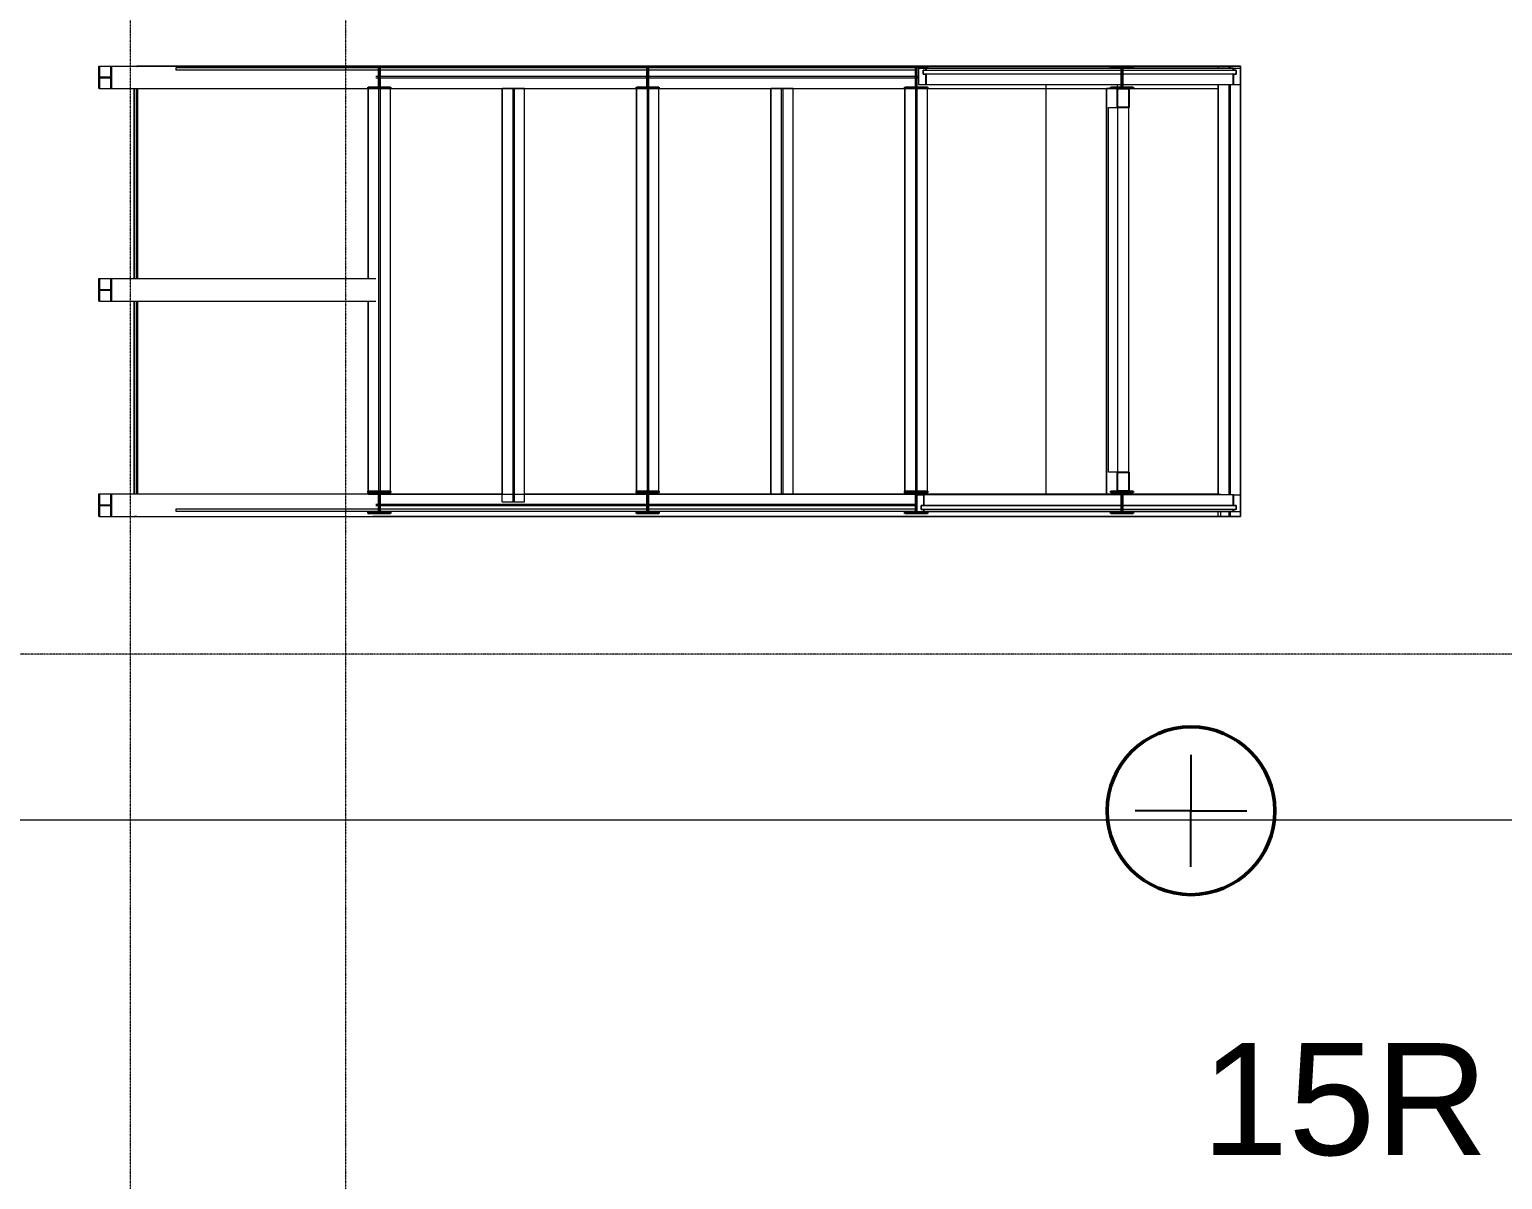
# Model space of a CAD drawing. Header units: millimetres. Extents: x 984 to 425800, y -34355 to 59419.
# Drawn here: x 121389 to 134557, y -20493 to -10211 of the extents above; entities that cross this region are included whole.
import ezdxf

# ---------------------------------------------------------------- set-up
doc = ezdxf.new("R2010")
doc.units = ezdxf.units.MM
doc.linetypes.add('DPA_Grid _ Level 100', pattern=[10, 5.5, -1.6, 1.3, -1.6])
doc.linetypes.add('DPA_Hidden 100', pattern=[7.2, 4.7, -2.5])
for name, color, linetype, lineweight in [('A-ANNO-NOTE', 3, 'Continuous', 25), ('A-DETL', 1, 'Continuous', 70), ('A-DOOR', 3, 'Continuous', 25), ('A-DOOR-E', 2, 'Continuous', 25), ('A-DOOR-HDLN', 2, 'Continuous', 9), ('A-GLAZ-CURT', 2, 'Continuous', 9), ('A-GLAZ-CWMG', 2, 'Continuous', 9), ('A-ROOF', 2, 'Continuous', 9), ('A-ROOF-FNSH', 2, 'Continuous', 9), ('A-WALL', 5, 'Continuous', 9), ('G-ANNO-TEXT', 3, 'Continuous', 9), ('S-BEAM', 2, 'Continuous', 9), ('S-COLS', 6, 'Continuous', 25), ('S-COLS-E', 2, 'Continuous', 9), ('S-GRID', 251, 'Continuous', 9), ('WALL-E', 2, 'Continuous', 9)]:
    doc.layers.add(name, color=color, linetype=linetype, lineweight=lineweight)
doc.styles.add('Arial_4', font='arial.ttf', dxfattribs={"height": 1000})

# ---------------------------------------------------------------- blocks, each defined once
blk = doc.blocks.new('H-Wide Flange-Column - H200x200x49_9-17791863-4110-01 GROUND LEVEL - REFLECTED CEILING PLAN')
at = {"layer": 'S-COLS-E'}
h = blk.add_hatch(dxfattribs=at)
h.set_pattern_fill('FP_23', color=256, style=0, pattern_type=2)
h.set_pattern_definition([(45, (892582.3, 10639.4), (-1257.236, 1257.236), []), (45, (892582.3, 12544.4), (-1257.236, 1257.236), [])])
h.paths.add_polyline_path([(-100, 100), (-100, 88), (-4, 88)])
h.paths.add_polyline_path([(4, 88), (100, 88), (100, 100), (-100, 100)])
h.paths.add_polyline_path([(-4, -88), (-100, -88), (-100, -100)])
h.paths.add_polyline_path([(4, -88), (4, 88), (-4, 88), (-4, -88)])
h.paths.add_polyline_path([(100, -100), (100, -88), (4, -88), (-100, -100)])
at = {"layer": 'S-COLS'}
for p, q in [((-100, 100), (100, 100)), ((-100, 88), (-100, 100)), ((-4, 88), (-100, 88)), ((-4, -88), (-4, 88)), ((100, 88), (4, 88)), ((4, 88), (4, -88)), ((100, 100), (100, 88)), ((-100, -100), (-100, -88)), ((-100, -88), (-4, -88)), ((100, -100), (-100, -100)), ((4, -88), (100, -88)), ((100, -88), (100, -100))]:
    blk.add_line(p, q, dxfattribs=at)
blk = doc.blocks.new('H-Wide Flange-Column - H200x200x49_9-17791864-4110-01 GROUND LEVEL - REFLECTED CEILING PLAN')
at = {"layer": 'S-COLS-E'}
h = blk.add_hatch(dxfattribs=at)
h.set_pattern_fill('FP_24', color=256, style=0, pattern_type=2)
h.set_pattern_definition([(45, (890182.3, 10639.4), (-1257.236, 1257.236), []), (45, (890182.3, 12544.4), (-1257.236, 1257.236), [])])
h.paths.add_polyline_path([(-100, 100), (-100, 88), (-4, 88)])
h.paths.add_polyline_path([(4, 88), (100, 88), (100, 100), (-100, 100)])
h.paths.add_polyline_path([(-4, -88), (-100, -88), (-100, -100)])
h.paths.add_polyline_path([(4, -88), (4, 88), (-4, 88), (-4, -88)])
h.paths.add_polyline_path([(100, -100), (100, -88), (4, -88), (-100, -100)])
at = {"layer": 'S-COLS'}
for p, q in [((-100, 100), (100, 100)), ((-100, 88), (-100, 100)), ((-4, 88), (-100, 88)), ((-4, -88), (-4, 88)), ((100, 88), (4, 88)), ((4, 88), (4, -88)), ((100, 100), (100, 88)), ((-100, -100), (-100, -88)), ((-100, -88), (-4, -88)), ((100, -100), (-100, -100)), ((4, -88), (100, -88)), ((100, -88), (100, -100))]:
    blk.add_line(p, q, dxfattribs=at)
blk = doc.blocks.new('H-Wide Flange-Column - H200x200x49_9-V228-4110-01 GROUND LEVEL - REFLECTED CEILING PLAN')
at = {"layer": 'S-COLS'}
for p, q in [((-100, 100), (100, 100)), ((-100, 88), (-100, 100)), ((-4, 88), (-100, 88)), ((-4, -88), (-4, 88)), ((100, 88), (4, 88)), ((4, 88), (4, -88)), ((100, 100), (100, 88)), ((-100, -100), (-100, -88)), ((-100, -88), (-4, -88)), ((100, -100), (-100, -100)), ((4, -88), (100, -88)), ((100, -88), (100, -100))]:
    blk.add_line(p, q, dxfattribs=at)
blk = doc.blocks.new('H-Wide Flange-Column - H200x200x49_9-V229-4110-01 GROUND LEVEL - REFLECTED CEILING PLAN')
at = {"layer": 'S-COLS'}
for p, q in [((-100, 100), (100, 100)), ((-100, 88), (-100, 100)), ((-4, 88), (-100, 88)), ((-4, -88), (-4, 88)), ((100, 88), (4, 88)), ((4, 88), (4, -88)), ((100, 100), (100, 88)), ((-100, -100), (-100, -88)), ((-100, -88), (-4, -88)), ((100, -100), (-100, -100)), ((4, -88), (100, -88)), ((100, -88), (100, -100))]:
    blk.add_line(p, q, dxfattribs=at)
blk = doc.blocks.new('H-Wide Flange-Column - H200x200x49_9-V230-4110-01 GROUND LEVEL - REFLECTED CEILING PLAN')
at = {"layer": 'S-COLS'}
for p, q in [((-100, 100), (100, 100)), ((-100, 88), (-100, 100)), ((-4, 88), (-100, 88)), ((-4, -88), (-4, 88)), ((100, 88), (4, 88)), ((4, 88), (4, -88)), ((100, 100), (100, 88)), ((-100, -100), (-100, -88)), ((-100, -88), (-4, -88)), ((100, -100), (-100, -100)), ((4, -88), (100, -88)), ((100, -88), (100, -100))]:
    blk.add_line(p, q, dxfattribs=at)
blk = doc.blocks.new('H-Wide Flange-Column - H200x200x49_9-V231-4110-01 GROUND LEVEL - REFLECTED CEILING PLAN')
at = {"layer": 'S-COLS'}
for p, q in [((-100, 100), (100, 100)), ((-100, 88), (-100, 100)), ((-4, 88), (-100, 88)), ((-4, -88), (-4, 88)), ((100, 88), (4, 88)), ((4, 88), (4, -88)), ((100, 100), (100, 88)), ((-100, -100), (-100, -88)), ((-100, -88), (-4, -88)), ((100, -100), (-100, -100)), ((4, -88), (100, -88)), ((100, -88), (100, -100))]:
    blk.add_line(p, q, dxfattribs=at)
blk = doc.blocks.new('Curtain Panel - GlazedPanel_Single_Clear-17889040-4110-01 GROUND LEVEL - REFLECTED CEILING PLAN')
at = {"layer": 'A-GLAZ-CURT'}
for p, q in [((-1398, 18), (-383, 18)), ((-1398, -18), (-1398, 18)), ((-375, 18), (1398, 18)), ((1398, 18), (1398, -18)), ((-383, -18), (-1398, -18)), ((1398, -18), (-376, -18))]:
    blk.add_line(p, q, dxfattribs=at)
blk = doc.blocks.new('Rectangular Mullion - DPA-AR_Rectangular_Mullion_Bottom_Right _Flip-17889038-4110-01 GROUND LEVEL - REFLECTED CEILING PLAN')
at = {"layer": 'A-GLAZ-CWMG'}
for p, q in [((-887695, -10557), (-887695, -10577)), ((-887695, -10577), (-887695, -10557)), ((-887695, -10557), (-885946, -10557)), ((-885946, -10557), (-887695, -10557)), ((-885945, -10577), (-887695, -10577)), ((-885945, -10577), (-887695, -10577)), ((-887695, -10612), (-887695, -10707)), ((-887695, -10707), (-887695, -10612)), ((-885946, -10612), (-887695, -10612)), ((-885946, -10612), (-887695, -10612)), ((-885938, -10557), (-884947, -10557)), ((-884947, -10557), (-885938, -10557)), ((-884947, -10577), (-885938, -10577)), ((-884947, -10577), (-885938, -10577)), ((-884947, -10612), (-885938, -10612)), ((-884947, -10612), (-885938, -10612)), ((-884947, -10557), (-884947, -10577)), ((-884947, -10577), (-884947, -10557)), ((-884947, -10612), (-884947, -10707)), ((-884947, -10707), (-884947, -10612)), ((-885946, -10707), (-887695, -10707)), ((-885946, -10707), (-887695, -10707)), ((-884947, -10707), (-885939, -10707)), ((-884947, -10707), (-885939, -10707))]:
    blk.add_line(p, q, dxfattribs=at)
blk = doc.blocks.new('Rectangular Mullion - DPA-AR_Rectangular_Mullion_Bottom_Right _Flip-17790767-4110-01 GROUND LEVEL - REFLECTED CEILING PLAN')
at = {"layer": 'A-GLAZ-CWMG'}
for p, q in [((0, 37.5), (-65, 37.5)), ((-65, 37.5), (-65, 17.5)), ((-65, 17.5), (-41, 17.5)), ((-41, 17.5), (-41, -17.5)), ((0, -112.5), (0, 37.5)), ((-41, -17.5), (-65, -17.5)), ((-65, -17.5), (-65, -112.5)), ((-65, -112.5), (0, -112.5))]:
    blk.add_line(p, q, dxfattribs=at)
blk = doc.blocks.new('Rectangular Mullion - DPA-AR_Rectangular_Mullion_Bottom_Left _Flip-17790768-4110-01 GROUND LEVEL - REFLECTED CEILING PLAN')
at = {"layer": 'A-GLAZ-CWMG'}
for p, q in [((-65, 37.5), (0, 37.5)), ((-65, 17.5), (-65, 37.5)), ((-41, 17.5), (-65, 17.5)), ((-41, -17.5), (-41, 17.5)), ((0, 37.5), (0, -112.5)), ((-65, -112.5), (-65, -17.5)), ((-65, -17.5), (-41, -17.5)), ((0, -112.5), (-65, -112.5))]:
    blk.add_line(p, q, dxfattribs=at)
blk = doc.blocks.new('H-Wide Flange Beams - H200x200x49_9-17769350-4110-01 GROUND LEVEL - REFLECTED CEILING PLAN')
at = {"layer": 'S-BEAM'}
for p, q in [((-1396, 100), (-1396, -100)), ((-1396, -100), (-1396, 100)), ((-1396, 100), (-1396, 4)), ((-1396, 4), (-1396, 100)), ((-1396, 100), (-1354, 100)), ((-1204, 100), (2462, 100)), ((2462, 100), (-1196, 100)), ((-1196, 100), (2462, 100)), ((-1196, 100), (2462, 100)), ((2630, 100), (2612, 100)), ((2612, 100), (2630, 100)), ((2612, 100), (2630, 100)), ((2612, 100), (2630, 100)), ((2630, 100), (2630, 4)), ((2630, 4), (2630, 100)), ((2630, 100), (2630, -100)), ((2630, -100), (2630, 100)), ((-1396, -100), (-1396, -4)), ((-1396, -4), (-1396, -100)), ((-1396, -100), (2630, -100)), ((-1396, -100), (2630, -100)), ((-1396, -100), (2630, -100)), ((-1396, -100), (2630, -100)), ((2630, -100), (2630, -4)), ((2630, -4), (2630, -100))]:
    blk.add_line(p, q, dxfattribs=at)
at = {"layer": 'S-BEAM', "linetype": 'DPA_Hidden 100'}
for p, q in [((-1354, 6), (-1396, 6)), ((2462, 6), (-1204, 6)), ((2630, 6), (2612, 6)), ((-1354, -7), (-1396, -7)), ((2462, -7), (-1204, -7)), ((2630, -7), (2612, -7))]:
    blk.add_line(p, q, dxfattribs=at)
blk = doc.blocks.new('H-Wide Flange Beams - H200x200x49_9-17888861-4110-01 GROUND LEVEL - REFLECTED CEILING PLAN')
at = {"layer": 'S-BEAM'}
for p, q in [((3277, 100), (-4294, 100)), ((-4294, 100), (3277, 100)), ((-4294, 100), (3277, 100)), ((-4294, 100), (3277, 100)), ((3277, 100), (3277, 83)), ((3277, 83), (3277, 100)), ((3277, 100), (3277, 83)), ((3277, 83), (3277, 100)), ((-4294, -100), (3277, -100)), ((-4294, -100), (3277, -100)), ((-4294, -100), (3277, -100)), ((-4294, -100), (3277, -100)), ((3277, -67), (3277, -100)), ((3277, -100), (3277, -67)), ((3277, -67), (3277, -100)), ((3277, -100), (3277, -67))]:
    blk.add_line(p, q, dxfattribs=at)
at = {"layer": 'S-BEAM', "linetype": 'DPA_Hidden 100'}
for p, q in [((-4226, 6), (-4253, 6)), ((-1826, 6), (-4218, 6)), ((574, 6), (-1818, 6)), ((600, 6), (582, 6)), ((-4226, -7), (-4253, -7)), ((-1826, -7), (-4218, -7)), ((574, -7), (-1818, -7)), ((600, -7), (582, -7))]:
    blk.add_line(p, q, dxfattribs=at)
blk = doc.blocks.new('H-Wide Flange Beams - H200x200x49_9-17888608-4110-01 GROUND LEVEL - REFLECTED CEILING PLAN')
at = {"layer": 'S-BEAM'}
for p, q in [((-4226, 100), (-4288, 100)), ((-4288, 100), (-4226, 100)), ((-4288, 100), (-4226, 100)), ((-4288, 100), (-4226, 100)), ((-3122, 100), (-4218, 100)), ((-4218, 100), (-3122, 100)), ((-4218, 100), (-3122, 100)), ((-4218, 100), (-1826, 100)), ((-1826, 100), (-2922, 100)), ((-2922, 100), (-1826, 100)), ((-2922, 100), (-1826, 100)), ((574, 100), (-1818, 100)), ((-1818, 100), (574, 100)), ((-1818, 100), (574, 100)), ((-1818, 100), (574, 100)), ((2414, 100), (582, 100)), ((582, 100), (2414, 100)), ((582, 100), (2414, 100)), ((582, 100), (2414, 100)), ((3278, 100), (2422, 100)), ((2422, 100), (3278, 100)), ((2422, 100), (3278, 100)), ((2422, 100), (3300, 100)), ((3300, 92), (3300, 100)), ((-4288, -100), (3300, -100)), ((-4288, -100), (3300, -100)), ((-4288, -100), (3300, -100)), ((-4288, -100), (3300, -100)), ((3300, -100), (3300, -58))]:
    blk.add_line(p, q, dxfattribs=at)
at = {"layer": 'S-BEAM', "linetype": 'DPA_Hidden 100'}
for p, q in [((-4226, 6), (-4253, 6)), ((-1826, 6), (-4218, 6)), ((574, 6), (-1818, 6)), ((-4226, -7), (-4253, -7)), ((-1826, -7), (-4218, -7)), ((574, -7), (-1818, -7))]:
    blk.add_line(p, q, dxfattribs=at)
blk = doc.blocks.new('System Panel - Glazed-17791762-4110-01 GROUND LEVEL - REFLECTED CEILING PLAN')
at = {"layer": 'A-GLAZ-CURT'}
for p, q in [((-3548, -12), (-3548, 12)), ((-3548, 12), (-1156, 12)), ((-1149, 12), (1244, 12)), ((1251, 12), (3063, 12)), ((3063, 12), (3063, -12)), ((-1156, -12), (-3548, -12)), ((1244, -12), (-1148, -12)), ((3063, -12), (1252, -12))]:
    blk.add_line(p, q, dxfattribs=at)
blk = doc.blocks.new('H-Wide Flange Beams - H200x200x49_9-17770502-4110-01 GROUND LEVEL - REFLECTED CEILING PLAN')
at = {"layer": 'S-BEAM'}
for p, q in [((-1196, 100), (-1196, 3)), ((-1196, 3), (-1196, 100)), ((-1196, 100), (-1196, 4)), ((-1196, 4), (-1196, 100)), ((2429, 100), (-1196, 100)), ((-1196, 100), (2429, 100)), ((-1196, 100), (2429, 100)), ((-1196, 100), (2429, 100)), ((2429, 100), (2429, 4)), ((2429, 4), (2429, 100)), ((2429, 100), (2429, -100)), ((2429, -100), (2429, 100)), ((-1196, -4), (-1196, -100)), ((-1196, -100), (-1196, -4)), ((-1196, -4), (-1196, -100)), ((-1196, -100), (-1196, -4)), ((-1196, -100), (2429, -100)), ((-1196, -100), (2429, -100)), ((-1196, -100), (2429, -100)), ((-1196, -100), (2429, -100)), ((2429, -100), (2429, -4)), ((2429, -4), (2429, -100))]:
    blk.add_line(p, q, dxfattribs=at)
at = {"layer": 'S-BEAM', "linetype": 'DPA_Hidden 100'}
for p, q in [((-1182, 6), (-1196, 6)), ((2429, 6), (-1171, 6)), ((-1183, -7), (-1196, -7)), ((2429, -7), (-1171, -7))]:
    blk.add_line(p, q, dxfattribs=at)
blk = doc.blocks.new('H-Wide Flange Beams - H200x200x49_9-V232-4110-01 GROUND LEVEL - REFLECTED CEILING PLAN')
at = {"layer": 'S-BEAM'}
for p, q in [((-1196, 100), (-1196, 3)), ((-1196, 100), (-1196, 4)), ((-1196, 4), (-1196, 100)), ((529, 100), (-1196, 100)), ((-1196, 100), (529, 100)), ((-1196, 100), (529, 100)), ((-1196, 3), (-1196, 93)), ((2429, 100), (729, 100)), ((729, 100), (2429, 100)), ((729, 100), (2429, 100)), ((2429, 100), (2429, 4)), ((2429, 4), (2429, 100)), ((2429, -100), (2429, 100)), ((2429, 93), (2429, -100)), ((-1196, -4), (-1196, -100)), ((-1196, -100), (-1196, -4)), ((-1196, -4), (-1196, -100)), ((-1196, -100), (-1196, -4)), ((-1196, -100), (2429, -100)), ((-1196, -100), (2429, -100)), ((-1196, -100), (2429, -100)), ((-1196, -100), (2429, -100)), ((2429, -100), (2429, -4)), ((2429, -4), (2429, -100))]:
    blk.add_line(p, q, dxfattribs=at)
at = {"layer": 'S-BEAM', "linetype": 'DPA_Hidden 100'}
for p, q in [((-1182, 6), (-1196, 6)), ((2429, 6), (-1171, 6)), ((-1183, -7), (-1196, -7)), ((2429, -7), (-1171, -7))]:
    blk.add_line(p, q, dxfattribs=at)
blk = doc.blocks.new('H-Wide Flange Beams - H200x200x49_9-V233-4110-01 GROUND LEVEL - REFLECTED CEILING PLAN')
at = {"layer": 'S-BEAM'}
for p, q in [((-1196, 100), (-1196, -100)), ((-1196, -100), (-1196, 100)), ((-1196, 100), (-1196, 4)), ((-1196, 4), (-1196, 100)), ((2429, 100), (-1196, 100)), ((-1196, 100), (2429, 100)), ((-1196, 100), (2429, 100)), ((-1196, 100), (2429, 100)), ((2429, 100), (2429, 4)), ((2429, 4), (2429, 100)), ((2429, 100), (2429, -100)), ((2429, -100), (2429, 100)), ((-1196, -100), (-1196, -4)), ((-1196, -4), (-1196, -100)), ((-1196, -100), (2429, -100)), ((-1196, -100), (2429, -100)), ((-1196, -100), (2429, -100)), ((-1196, -100), (2429, -100)), ((2429, -100), (2429, -4)), ((2429, -4), (2429, -100))]:
    blk.add_line(p, q, dxfattribs=at)
at = {"layer": 'S-BEAM', "linetype": 'DPA_Hidden 100'}
for p, q in [((2429, 6), (-1196, 6)), ((2429, -7), (-1196, -7))]:
    blk.add_line(p, q, dxfattribs=at)
blk = doc.blocks.new('H-Wide Flange Beams - H200x200x49_9-17770549-4110-01 GROUND LEVEL - REFLECTED CEILING PLAN')
at = {"layer": 'S-BEAM'}
for p, q in [((-1196, 100), (-1196, -100)), ((-1196, 100), (2500, 100)), ((2500, 100), (-1125, 100)), ((-1125, 100), (2500, 100)), ((-1125, 100), (2500, 100)), ((2500, 100), (2500, 4)), ((2500, 4), (2500, 100)), ((2500, 100), (2500, -100)), ((2500, -100), (2500, 100)), ((-1196, -100), (2500, -100)), ((-1125, -100), (2500, -100)), ((-1125, -100), (2500, -100)), ((-1125, -100), (2500, -100)), ((2500, -100), (2500, -4)), ((2500, -4), (2500, -100))]:
    blk.add_line(p, q, dxfattribs=at)
at = {"layer": 'S-BEAM', "linetype": 'DPA_Hidden 100'}
for p, q in [((2500, 6), (-1196, 6)), ((2500, -7), (-1196, -7))]:
    blk.add_line(p, q, dxfattribs=at)
blk = doc.blocks.new('H-Wide Flange Beams - H200x200x49_9-17768462-4110-01 GROUND LEVEL - REFLECTED CEILING PLAN')
at = {"layer": 'S-BEAM'}
for p, q in [((-895090, -10739), (-895090, -10539)), ((-895090, -10539), (-895083, -10539)), ((-895083, -10539), (-895083, -10635)), ((-895083, -10539), (-892650, -10539)), ((-895083, -10635), (-894982, -10635)), ((-895083, -10635), (-894982, -10635)), ((-894982, -10643), (-895083, -10643)), ((-895083, -10643), (-895083, -10739)), ((-895083, -10643), (-894981, -10643)), ((-894982, -10539), (-894975, -10539)), ((-894982, -10635), (-894982, -10539)), ((-894982, -10739), (-894982, -10643)), ((-894975, -10539), (-894975, -10739)), ((-894975, -10539), (-892542, -10539)), ((-895083, -10739), (-895090, -10739)), ((-895083, -10739), (-892650, -10739)), ((-894975, -10739), (-894982, -10739)), ((-894975, -10739), (-892542, -10739))]:
    blk.add_line(p, q, dxfattribs=at)
blk = doc.blocks.new('H-Wide Flange Beams - H200x200x49_9-V234-4110-01 GROUND LEVEL - REFLECTED CEILING PLAN')
at = {"layer": 'S-BEAM'}
for p, q in [((-895090, -12639), (-895090, -12439)), ((-895090, -12439), (-895083, -12439)), ((-895083, -12439), (-895083, -12535)), ((-895083, -12439), (-892682, -12439)), ((-894982, -12439), (-894975, -12439)), ((-894982, -12535), (-894982, -12439)), ((-894975, -12439), (-894975, -12639)), ((-894975, -12439), (-892613, -12439)), ((-895083, -12639), (-895090, -12639)), ((-895083, -12535), (-894982, -12535)), ((-895083, -12535), (-894982, -12535)), ((-894982, -12543), (-895083, -12543)), ((-895083, -12543), (-895083, -12639)), ((-895083, -12543), (-894981, -12543)), ((-895083, -12639), (-892682, -12639)), ((-894982, -12639), (-894982, -12543)), ((-894975, -12639), (-894982, -12639)), ((-894975, -12639), (-892613, -12639))]:
    blk.add_line(p, q, dxfattribs=at)
blk = doc.blocks.new('H-Wide Flange Beams - H200x200x49_9-V235-4110-01 GROUND LEVEL - REFLECTED CEILING PLAN')
at = {"layer": 'S-BEAM'}
for p, q in [((-895090, -14564), (-895090, -14364)), ((-895090, -14364), (-895083, -14364)), ((-895083, -14364), (-895083, -14460)), ((-895083, -14364), (-892650, -14364)), ((-895083, -14460), (-894982, -14460)), ((-895083, -14460), (-894982, -14460)), ((-894982, -14468), (-895083, -14468)), ((-895083, -14468), (-895083, -14564)), ((-895083, -14468), (-894981, -14468)), ((-894982, -14364), (-894975, -14364)), ((-894982, -14460), (-894982, -14364)), ((-894982, -14564), (-894982, -14468)), ((-894975, -14364), (-894975, -14564)), ((-894975, -14364), (-892586, -14364)), ((-892578, -14364), (-892542, -14364)), ((-895083, -14564), (-895090, -14564)), ((-895083, -14564), (-892650, -14564)), ((-894975, -14564), (-894982, -14564)), ((-894975, -14564), (-892542, -14564))]:
    blk.add_line(p, q, dxfattribs=at)
blk = doc.blocks.new('Curtain Panel - GlazedPanel_Single_Clear-17889002-4110-01 GROUND LEVEL - REFLECTED CEILING PLAN')
at = {"layer": 'A-GLAZ-CURT'}
for p, q in [((-1407, -18), (-1407, 18)), ((-1407, 18), (-391, 18)), ((-384, 18), (1407, 18)), ((1407, 18), (1407, -18)), ((-392, -18), (-1407, -18)), ((1407, -18), (-384, -18))]:
    blk.add_line(p, q, dxfattribs=at)
blk = doc.blocks.new('Rectangular Mullion - DPA-AR_Rectangular_Mullion_Bottom_Right _Flip-17889000-4110-01 GROUND LEVEL - REFLECTED CEILING PLAN')
at = {"layer": 'A-GLAZ-CWMG'}
for p, q in [((-887713, -14467), (-887713, -14372)), ((-887713, -14372), (-887713, -14467)), ((-885945, -14372), (-887713, -14372)), ((-885945, -14372), (-887713, -14372)), ((-885946, -14467), (-887713, -14467)), ((-885946, -14467), (-887713, -14467)), ((-884947, -14372), (-885938, -14372)), ((-884947, -14372), (-885938, -14372)), ((-884947, -14467), (-885938, -14467)), ((-884947, -14467), (-885938, -14467)), ((-884947, -14467), (-884947, -14372)), ((-884947, -14372), (-884947, -14467)), ((-887713, -14522), (-887713, -14502)), ((-887713, -14502), (-887713, -14522)), ((-885946, -14502), (-887713, -14502)), ((-885946, -14502), (-887713, -14502)), ((-887713, -14522), (-885946, -14522)), ((-885946, -14522), (-887713, -14522)), ((-884947, -14502), (-885939, -14502)), ((-884947, -14502), (-885939, -14502)), ((-885939, -14522), (-884947, -14522)), ((-884947, -14522), (-885939, -14522)), ((-884947, -14522), (-884947, -14502)), ((-884947, -14502), (-884947, -14522))]:
    blk.add_line(p, q, dxfattribs=at)
blk = doc.blocks.new('Rectangular Mullion - DPA-AR_Rectangular_Mullion_Bottom_Right _Flip-17791809-4110-01 GROUND LEVEL - REFLECTED CEILING PLAN')
at = {"layer": 'A-GLAZ-CWMG'}
for p, q in [((0, 112.5), (-65, 112.5)), ((-65, 112.5), (-65, 17.5)), ((-65, 17.5), (-41, 17.5)), ((-41, 17.5), (-41, -17.5)), ((0, -37.5), (0, 112.5)), ((-41, -17.5), (-65, -17.5)), ((-65, -17.5), (-65, -37.5)), ((-65, -37.5), (0, -37.5))]:
    blk.add_line(p, q, dxfattribs=at)
blk = doc.blocks.new('Rectangular Mullion - DPA-AR_Rectangular_Mullion_Bottom_Left _Flip-17791810-4110-01 GROUND LEVEL - REFLECTED CEILING PLAN')
at = {"layer": 'A-GLAZ-CWMG'}
for p, q in [((-65, 17.5), (-65, 112.5)), ((-65, 112.5), (0, 112.5)), ((-41, 17.5), (-65, 17.5)), ((-41, -17.5), (-41, 17.5)), ((0, 112.5), (0, -37.5)), ((-65, -37.5), (-65, -17.5)), ((-65, -17.5), (-41, -17.5)), ((0, -37.5), (-65, -37.5))]:
    blk.add_line(p, q, dxfattribs=at)
blk = doc.blocks.new('System Panel - Glazed-V236-4110-01 GROUND LEVEL - REFLECTED CEILING PLAN')
at = {"layer": 'A-GLAZ-CURT'}
for p, q in [((-3548, -12), (-3548, 12)), ((-3548, 12), (-1156, 12)), ((-1148, 12), (1244, 12)), ((1252, 12), (3063, 12)), ((3063, 12), (3063, -12)), ((-1156, -12), (-3548, -12)), ((1244, -12), (-1148, -12)), ((3063, -12), (1252, -12))]:
    blk.add_line(p, q, dxfattribs=at)
blk = doc.blocks.new('H-Wide Flange Beams - H200x200x49_9-V237-4110-01 GROUND LEVEL - REFLECTED CEILING PLAN')
at = {"layer": 'S-BEAM'}
for p, q in [((-1196, 100), (-1196, -37)), ((-1196, -37), (-1196, 100)), ((-1196, 100), (-1196, 4)), ((-1196, 4), (-1196, 100)), ((2429, 100), (-1196, 100)), ((-1196, 100), (2429, 100)), ((-1196, 100), (2429, 100)), ((-1196, 100), (2429, 100)), ((2429, 100), (2429, 4)), ((2429, 4), (2429, 100)), ((2429, 100), (2429, -100)), ((2429, -100), (2429, 100)), ((-1196, -37), (-1196, -4)), ((-1196, -4), (-1196, -37)), ((-1196, -44), (-1196, -100)), ((-1196, -100), (-1196, -44)), ((-1196, -44), (-1196, -100)), ((-1196, -100), (-1196, -44)), ((-1196, -100), (-1183, -100)), ((-1196, -100), (-1183, -100)), ((-1196, -100), (-1183, -100)), ((-1196, -100), (-1183, -100)), ((-1171, -100), (2429, -100)), ((-1171, -100), (2429, -100)), ((-1171, -100), (2429, -100)), ((-1171, -100), (2429, -100)), ((2429, -100), (2429, -4)), ((2429, -4), (2429, -100))]:
    blk.add_line(p, q, dxfattribs=at)
at = {"layer": 'S-BEAM', "linetype": 'DPA_Hidden 100'}
for p, q in [((-1183, 6), (-1196, 6)), ((-1001, 6), (-1171, 6)), ((2429, 6), (2259, 6)), ((-1183, -7), (-1196, -7))]:
    blk.add_line(p, q, dxfattribs=at)
blk = doc.blocks.new('M_Door-Overhead-Rolling - RS-18924033-4110-01 GROUND LEVEL - REFLECTED CEILING PLAN')
at = {"layer": 'A-DOOR', "lineweight": 9}
for p, q in [((-1630, 130), (1630, 130)), ((-1630, 50), (-1630, 130)), ((1630, 50), (-1630, 50)), ((1630, 130), (1630, 50))]:
    blk.add_line(p, q, dxfattribs=at)
at = {"layer": 'A-DOOR-HDLN'}
for p, q in [((-1833.2, 688.8), (1833.2, 688.8)), ((-1833.2, 50), (-1833.2, 688.8)), ((1833.2, 50), (1833.2, 688.8)), ((-1833.2, 50), (-1630, 50)), ((1630, 50), (1833.2, 50))]:
    blk.add_line(p, q, dxfattribs=at)
blk = doc.blocks.new('H-Wide Flange-Column - H200x200x49_9-V253-4110-01 GROUND LEVEL - REFLECTED CEILING PLAN')
at = {"layer": 'S-COLS'}
for p, q in [((-100, 100), (100, 100)), ((-100, 88), (-100, 100)), ((-4, 88), (-100, 88)), ((-4, -88), (-4, 88)), ((100, 88), (4, 88)), ((4, 88), (4, -88)), ((100, 100), (100, 88)), ((-100, -100), (-100, -88)), ((-100, -88), (-4, -88)), ((100, -100), (-100, -100)), ((4, -88), (100, -88)), ((100, -88), (100, -100))]:
    blk.add_line(p, q, dxfattribs=at)
blk = doc.blocks.new('H-Wide Flange-Column - H200x200x49_9-V254-4110-01 GROUND LEVEL - REFLECTED CEILING PLAN')
at = {"layer": 'S-COLS'}
for p, q in [((-100, 100), (100, 100)), ((-100, 88), (-100, 100)), ((-4, 88), (-100, 88)), ((-4, -88), (-4, 88)), ((100, 88), (4, 88)), ((4, 88), (4, -88)), ((100, 100), (100, 88)), ((-100, -100), (-100, -88)), ((-100, -88), (-4, -88)), ((100, -100), (-100, -100)), ((4, -88), (100, -88)), ((100, -88), (100, -100))]:
    blk.add_line(p, q, dxfattribs=at)
blk = doc.blocks.new('DPA_GM_ROW_Node - Small-3986038-4110-01 GROUND LEVEL - REFLECTED CEILING PLAN')
at = {"layer": 'A-ANNO-NOTE'}
for p, q in [((0, 1), (0, 0)), ((0, 0), (-1, 0)), ((0, 0), (1, 0)), ((0, -1), (0, 0))]:
    blk.add_line(p, q, dxfattribs=at)
at = {"layer": 'A-ANNO-NOTE', "lineweight": 50}
blk.add_circle((0, 0), 1.5, dxfattribs=at)

msp = doc.modelspace()

# ---------------------------------------------------------------- linework, layer by layer
at = {"layer": 'A-DETL', "linetype": 'DPA_Hidden 100', "lineweight": 9}
msp.add_line((101460.8, -17276.1), (149317.7, -17276.1), dxfattribs=at)
at = {"layer": 'A-ROOF', "color": 250}
for p, q in [((122327.3, -10538.4), (122349.9, -10538.4)), ((122349.9, -14564.4), (122327.3, -14564.4))]:
    msp.add_line(p, q, dxfattribs=at)
at = {"layer": 'A-ROOF', "color": 7, "lineweight": 25}
for p, q in [((122349.9, -10538.4), (122351.7, -10538.4)), ((122349.9, -10739.4), (122349.9, -12439.4)), ((122351.7, -10739.4), (122351.7, -12439.4)), ((122349.9, -12639.4), (122349.9, -14364.4)), ((122351.7, -12639.4), (122351.7, -14364.4))]:
    msp.add_line(p, q, dxfattribs=at)
at = {"layer": 'A-ROOF'}
for p, q in [((124451.4, -10538.4), (122351.7, -10538.4)), ((132215.8, -10538.4), (124458.6, -10538.4)), ((124458.6, -10538.4), (132215.8, -10538.4)), ((132215.8, -14564.4), (132215.8, -10538.4)), ((132215.8, -10538.4), (132215.8, -14564.4)), ((122327.3, -10739.4), (122327.3, -12439.4)), ((122327.3, -12639.4), (122327.3, -14364.4)), ((122351.7, -14564.4), (124451.4, -14564.4)), ((124458.6, -14564.4), (132215.8, -14564.4)), ((132215.8, -14564.4), (124458.6, -14564.4))]:
    msp.add_line(p, q, dxfattribs=at)
at = {"layer": 'A-ROOF-FNSH', "color": 250}
for p, q in [((122325.5, -10538.4), (122327.3, -10538.4)), ((122325.5, -12439.4), (122325.5, -10739.4)), ((122325.5, -14364.4), (122325.5, -12639.4))]:
    msp.add_line(p, q, dxfattribs=at)
at = {"layer": 'A-WALL', "color": 7, "lineweight": 25}
for p, q in [((131115.8, -10909.4), (131115.8, -10739.4)), ((131115.8, -10739.4), (131165.8, -10739.4)), ((131165.8, -10739.4), (131215.8, -10739.4)), ((131215.8, -10739.4), (131215.8, -10909.4)), ((131165.8, -10909.4), (131115.8, -10909.4)), ((131215.8, -10909.4), (131165.8, -10909.4)), ((131115.8, -14339.4), (131115.8, -14169.4)), ((131115.8, -14169.4), (131165.8, -14169.4)), ((131165.8, -14169.4), (131215.8, -14169.4)), ((131215.8, -14169.4), (131215.8, -14339.4)), ((131165.8, -14339.4), (131115.8, -14339.4)), ((131215.8, -14339.4), (131165.8, -14339.4))]:
    msp.add_line(p, q, dxfattribs=at)
at = {"layer": 'S-GRID', "linetype": 'DPA_Grid _ Level 100'}
for p, q in [((124215.8, -30742.3), (124215.8, 54919.2)), ((122292.8, -30742.3), (122292.8, 54038.7)), ((413949.6, -15796), (59238.8, -15796))]:
    msp.add_line(p, q, dxfattribs=at)
at = {"layer": 'WALL-E'}
for p, q in [((131115.8, -10909.4), (131115.8, -14169.4)), ((131215.8, -10909.4), (131115.8, -10909.4)), ((131215.8, -14169.4), (131215.8, -10909.4)), ((131215.8, -14169.4), (131115.8, -14169.4))]:
    msp.add_line(p, q, dxfattribs=at)

# ---------------------------------------------------------------- block references
at = {"layer": 'A-ANNO-NOTE', "xscale": 500, "yscale": 500, "zscale": 500}
msp.add_blockref('DPA_GM_ROW_Node - Small-3986038-4110-01 GROUND LEVEL - REFLECTED CEILING PLAN', (131772.4, -17196.2), dxfattribs=at)
at = {"layer": 'A-DOOR-E', "rotation": 90}
msp.add_blockref('M_Door-Overhead-Rolling - RS-18924033-4110-01 GROUND LEVEL - REFLECTED CEILING PLAN', (131165.8, -12539.4), dxfattribs=at)
at = {"layer": 'A-GLAZ-CURT', "rotation": 180}
for name, p in [('System Panel - Glazed-17791762-4110-01 GROUND LEVEL - REFLECTED CEILING PLAN', (125763.8, -10563.9)), ('Curtain Panel - GlazedPanel_Single_Clear-17889040-4110-01 GROUND LEVEL - REFLECTED CEILING PLAN', (130777.2, -10594.2)), ('Curtain Panel - GlazedPanel_Single_Clear-17889002-4110-01 GROUND LEVEL - REFLECTED CEILING PLAN', (130767.8, -14484.7)), ('System Panel - Glazed-V236-4110-01 GROUND LEVEL - REFLECTED CEILING PLAN', (125763.8, -14509.7))]:
    msp.add_blockref(name, p, dxfattribs=at)
at = {"layer": 'A-GLAZ-CWMG', "extrusion": (0, 0, -1)}
for name, p in [('Rectangular Mullion - DPA-AR_Rectangular_Mullion_Bottom_Right _Flip-17790767-4110-01 GROUND LEVEL - REFLECTED CEILING PLAN', (-129338.6, -10594.2)), ('Rectangular Mullion - DPA-AR_Rectangular_Mullion_Bottom_Right _Flip-17791809-4110-01 GROUND LEVEL - REFLECTED CEILING PLAN', (-129319.8, -14484.7))]:
    msp.add_blockref(name, p, dxfattribs=at)
at = {"layer": 'A-GLAZ-CWMG'}
for name, p in [('Rectangular Mullion - DPA-AR_Rectangular_Mullion_Bottom_Right _Flip-17889038-4110-01 GROUND LEVEL - REFLECTED CEILING PLAN', (1017098.2, 0)), ('Rectangular Mullion - DPA-AR_Rectangular_Mullion_Bottom_Left _Flip-17790768-4110-01 GROUND LEVEL - REFLECTED CEILING PLAN', (132215.8, -10594.2)), ('Rectangular Mullion - DPA-AR_Rectangular_Mullion_Bottom_Right _Flip-17889000-4110-01 GROUND LEVEL - REFLECTED CEILING PLAN', (1017098.2, 0)), ('Rectangular Mullion - DPA-AR_Rectangular_Mullion_Bottom_Left _Flip-17791810-4110-01 GROUND LEVEL - REFLECTED CEILING PLAN', (132215.8, -14484.7))]:
    msp.add_blockref(name, p, dxfattribs=at)
at = {"layer": 'S-BEAM'}
for name, p in [('H-Wide Flange Beams - H200x200x49_9-17768462-4110-01 GROUND LEVEL - REFLECTED CEILING PLAN', (1017098.2, 0)), ('H-Wide Flange Beams - H200x200x49_9-17888861-4110-01 GROUND LEVEL - REFLECTED CEILING PLAN', (128738.3, -10639.4)), ('H-Wide Flange Beams - H200x200x49_9-V234-4110-01 GROUND LEVEL - REFLECTED CEILING PLAN', (1017098.2, 0)), ('H-Wide Flange Beams - H200x200x49_9-V235-4110-01 GROUND LEVEL - REFLECTED CEILING PLAN', (1017098.2, 0)), ('H-Wide Flange Beams - H200x200x49_9-17888608-4110-01 GROUND LEVEL - REFLECTED CEILING PLAN', (128738.3, -14464.4))]:
    msp.add_blockref(name, p, dxfattribs=at)
at = {"layer": 'S-BEAM', "rotation": 90.00000000000037}
for name, p in [('H-Wide Flange Beams - H200x200x49_9-17769350-4110-01 GROUND LEVEL - REFLECTED CEILING PLAN', (132115.8, -13168.4)), ('H-Wide Flange Beams - H200x200x49_9-V232-4110-01 GROUND LEVEL - REFLECTED CEILING PLAN', (124515.8, -13168.4)), ('H-Wide Flange Beams - H200x200x49_9-17770549-4110-01 GROUND LEVEL - REFLECTED CEILING PLAN', (125715.8, -13239.4)), ('H-Wide Flange Beams - H200x200x49_9-17770502-4110-01 GROUND LEVEL - REFLECTED CEILING PLAN', (126915.8, -13168.4)), ('H-Wide Flange Beams - H200x200x49_9-V233-4110-01 GROUND LEVEL - REFLECTED CEILING PLAN', (128115.8, -13168.4)), ('H-Wide Flange Beams - H200x200x49_9-17770502-4110-01 GROUND LEVEL - REFLECTED CEILING PLAN', (129315.8, -13168.4)), ('H-Wide Flange Beams - H200x200x49_9-V237-4110-01 GROUND LEVEL - REFLECTED CEILING PLAN', (131115.8, -13168.4))]:
    msp.add_blockref(name, p, dxfattribs=at)
at = {"layer": 'S-COLS-E'}
for name, p in [('H-Wide Flange-Column - H200x200x49_9-17791863-4110-01 GROUND LEVEL - REFLECTED CEILING PLAN', (124515.8, -10639.4)), ('H-Wide Flange-Column - H200x200x49_9-17791864-4110-01 GROUND LEVEL - REFLECTED CEILING PLAN', (126915.8, -10639.4)), ('H-Wide Flange-Column - H200x200x49_9-V228-4110-01 GROUND LEVEL - REFLECTED CEILING PLAN', (129315.8, -10639.4)), ('H-Wide Flange-Column - H200x200x49_9-V253-4110-01 GROUND LEVEL - REFLECTED CEILING PLAN', (131155.8, -10639.4)), ('H-Wide Flange-Column - H200x200x49_9-V229-4110-01 GROUND LEVEL - REFLECTED CEILING PLAN', (124515.8, -14439.4)), ('H-Wide Flange-Column - H200x200x49_9-V230-4110-01 GROUND LEVEL - REFLECTED CEILING PLAN', (126915.8, -14439.4)), ('H-Wide Flange-Column - H200x200x49_9-V231-4110-01 GROUND LEVEL - REFLECTED CEILING PLAN', (129315.8, -14439.4)), ('H-Wide Flange-Column - H200x200x49_9-V254-4110-01 GROUND LEVEL - REFLECTED CEILING PLAN', (131155.8, -14439.4))]:
    msp.add_blockref(name, p, dxfattribs=at)

# ---------------------------------------------------------------- texts
at = {"layer": 'G-ANNO-TEXT', "color": 7, "insert": (131865.9, -19273.2), "char_height": 1000, "width": 3166.666, "attachment_point": 1, "style": 'Arial_4'}
msp.add_mtext('15R', dxfattribs=at)

doc.saveas('drawing.dxf')
